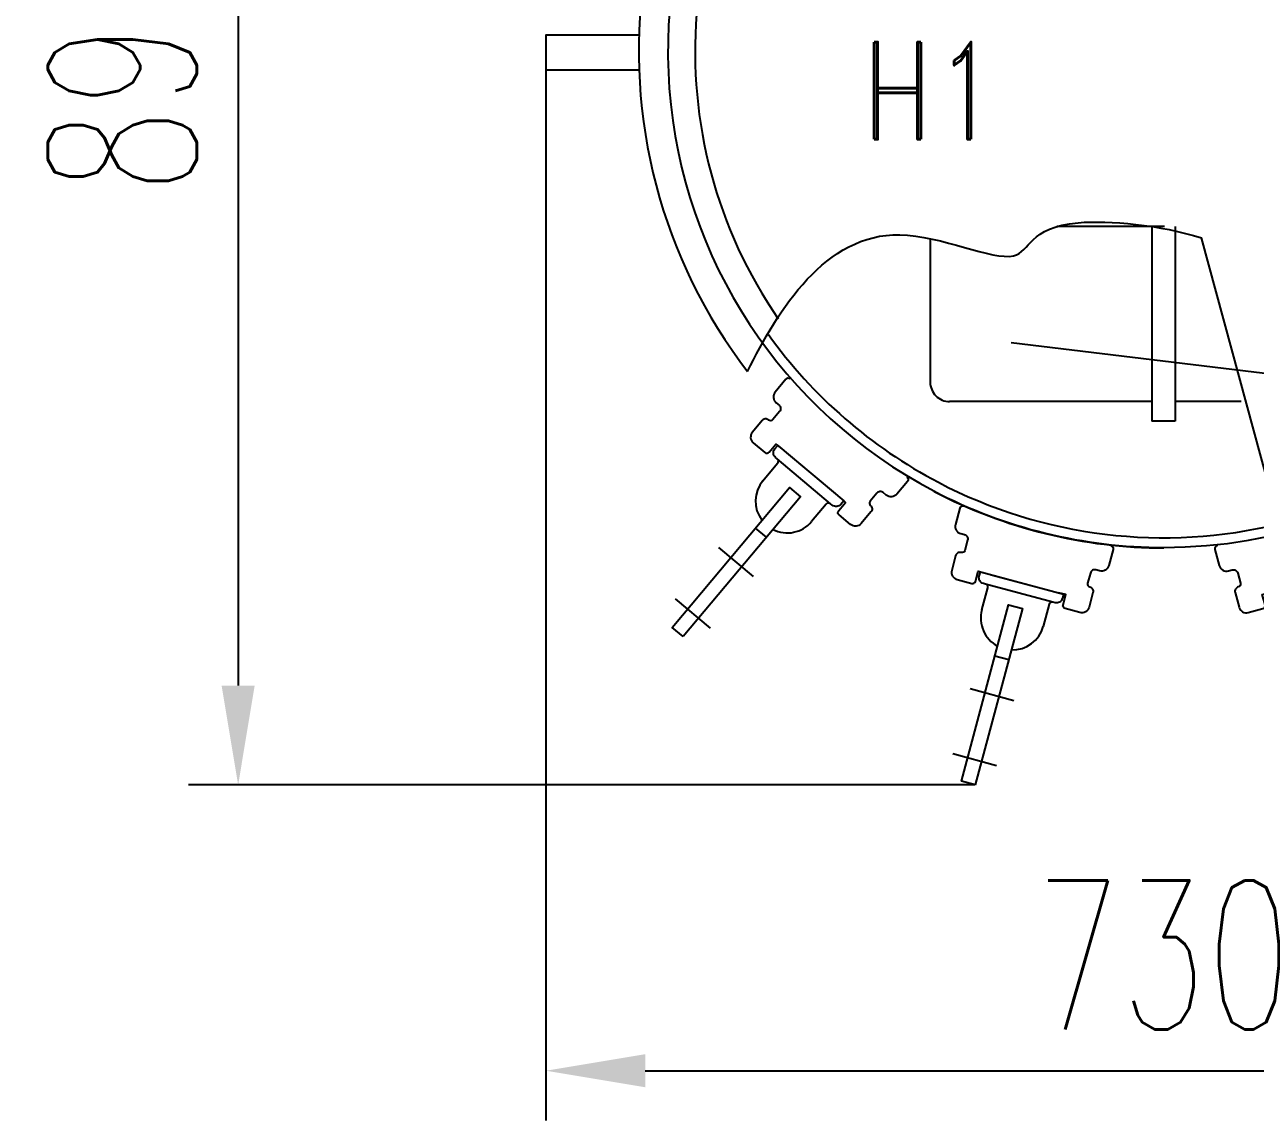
# Model space of a CAD drawing. Extents: x 4438 to 384502, y -178203 to -21188.
# Drawn here: x 381625.8 to 381997.7, y -177245.7 to -176914.6 of the extents above; entities that cross this region are included whole.
import ezdxf

# ---------------------------------------------------------------- set-up
doc = ezdxf.new("R2010")
doc.units = 0
doc.header["$LTSCALE"] = 8
doc.header["$MEASUREMENT"] = 0
doc.layers.get('0').update_dxf_attribs({"linetype": 'CONTINUOUS'})
doc.layers.get('DEFPOINTS').update_dxf_attribs({"linetype": 'CONTINUOUS'})
doc.layers.add('PL', color=5, linetype='CONTINUOUS')
doc.styles.add('DFT', font='simplex', dxfattribs={"width": 0.67, "bigfont": 'dft'})
doc.styles.add('数字与字母', font='romand.shx', dxfattribs={"width": 0.8, "bigfont": 'hztxt.shx'})
doc.dimstyles.new('INTE$0', dxfattribs={"dimscale": 5, "dimtxt": 4, "dimasz": 3, "dimexe": 3, "dimexo": 0, "dimgap": 1, "dimtad": 1, "dimdec": 3, "dimdsep": 46, "dimtxsty": 'DFT', "dimcen": 0, "dimclrd": 3, "dimclre": 3, "dimclrt": 6, "dimadec": 0, "dimazin": 0, "dimtfac": 1, "dimtdec": 3, "dimtix": 1, "dimtmove": 1, "dimatfit": 0, "dimfxl": 1, "dimtolj": 1, "dimtzin": 0, "dimarcsym": 0})

# ---------------------------------------------------------------- blocks, each defined once
blk = doc.blocks.new('*D25')
at = {"color": 3, "lineweight": -2, "transparency": 16777216}
for p, q in [((381951.4, -176709.49), (381675.29, -176709.49)), ((381690.29, -176739.49), (381690.29, -177114.32)), ((381913.05, -177144.32), (381675.29, -177144.32))]:
    blk.add_line(p, q, dxfattribs=at)
at = {"color": 3, "transparency": 16777216}
for points in [[(381685.29, -176739.49), (381695.29, -176739.49), (381690.29, -176709.49)], [(381685.29, -177114.32), (381695.29, -177114.32), (381690.29, -177144.32)]]:
    blk.add_solid(points, dxfattribs=at)
at = {"layer": 'DEFPOINTS', "color": 0, "transparency": 16777216}
for p in [(381951.4, -176709.49), (381690.29, -177144.32), (381913.05, -177144.32)]:
    blk.add_point(p, dxfattribs=at)
at = {"color": 6, "transparency": 16777216, "insert": (381655.29, -176926.91), "char_height": 45, "attachment_point": 5, "rotation": 90, "style": 'DFT'}
blk.add_mtext('\\A1;895', dxfattribs=at)
blk = doc.blocks.new('*D26')
at = {"color": 3, "lineweight": -2, "transparency": 16777216}
for p, q in [((381783.3, -176928.27), (381783.3, -177245.66)), ((382156.59, -176930.36), (382156.59, -177245.66)), ((381813.3, -177230.66), (382126.59, -177230.66))]:
    blk.add_line(p, q, dxfattribs=at)
at = {"color": 3, "transparency": 16777216}
for points in [[(381813.3, -177225.66), (381813.3, -177235.66), (381783.3, -177230.66)], [(382126.59, -177225.66), (382126.59, -177235.66), (382156.59, -177230.66)]]:
    blk.add_solid(points, dxfattribs=at)
at = {"layer": 'DEFPOINTS', "color": 0, "transparency": 16777216}
for p in [(381783.3, -176928.27), (382156.59, -176930.36), (382156.59, -177230.66)]:
    blk.add_point(p, dxfattribs=at)
at = {"color": 6, "transparency": 16777216, "insert": (381969.94, -177195.66), "char_height": 45, "attachment_point": 5, "style": 'DFT'}
blk.add_mtext('\\A1;730', dxfattribs=at)

msp = doc.modelspace()

# ---------------------------------------------------------------- linework, layer by layer
at = {"color": 1}
msp.add_line((382263.017, -177051.751), (381923.876, -177010.78), dxfattribs=at)
msp.add_line((382263.017, -177051.751), (381923.876, -177010.78), dxfattribs=at)
at = {"layer": 'PL', "color": 7, "ltscale": 0.5}
for p, q in [((381970.276, -176975.638), (381937.674, -176975.638)), ((381966.411, -176975.638), (381966.4, -177034.39)), ((381973.461, -176975.638), (381973.45, -177034.39)), ((381899.433, -176979.277), (381899.425, -177022.639)), ((382007.924, -177076.789), (381981.367, -176979.025)), ((381966.401, -177028.515), (381905.3, -177028.515)), ((381966.401, -177028.515), (381905.3, -177028.515)), ((381966.401, -177028.515), (381905.3, -177028.515)), ((381966.401, -177028.515), (381905.3, -177028.515)), ((381993.422, -177028.515), (381973.451, -177028.515)), ((381993.422, -177028.515), (381973.451, -177028.515)), ((381993.422, -177028.515), (381973.451, -177028.515)), ((381993.422, -177028.515), (381973.451, -177028.515)), ((381973.45, -177034.39), (381966.4, -177034.39)), ((381973.45, -177034.39), (381966.4, -177034.39)), ((381869.313, -177059.359), (381853.21, -177045.848)), ((381849.912, -177069.506), (381846.587, -177066.716)), ((381846.065, -177081.37), (381835.571, -177072.564)), ((381936.479, -177089.102), (381916.175, -177083.661)), ((381832.994, -177096.947), (381822.5, -177088.141)), ((381923.184, -177106.497), (381918.991, -177105.373)), ((381924.712, -177118.875), (381911.479, -177115.329)), ((381919.448, -177138.517), (381906.216, -177134.971))]:
    msp.add_line(p, q, dxfattribs=at)
for points in [[(381811.433, -176917.829), (381783.297, -176917.829), (381783.297, -176928.274), (381811.452, -176928.274)], [(381855.966, -177043.985), (381870.669, -177056.321)], [(381917.885, -177080.808), (381936.424, -177085.775)]]:
    msp.add_lwpolyline(points, dxfattribs=at)
for points in [[(381857.095, -177021.668), (381857.095, -177021.668, 0.4142136), (381855.808, -177021.78), (381852.577, -177025.631, 0.4142136), (381852.858, -177028.85), (381853.734, -177029.584, -0.4142136), (381853.903, -177031.516), (381851.846, -177033.966, -0.4142136), (381850.559, -177034.079), (381850.559, -177034.079, 0.4142136), (381848.628, -177034.248), (381845.69, -177037.748, 0.4142136), (381845.972, -177040.967), (381849.472, -177043.904, 0.4142136), (381850.76, -177043.792), (381852.816, -177041.341), (381854.566, -177042.81)], [(381848.888, -177052.421), (381853.323, -177047.135, 0.4142136), (381853.21, -177045.848), (381852.685, -177045.407, -0.4142136), (381852.46, -177042.832), (381853.341, -177041.782), (381873.294, -177058.524), (381872.413, -177059.575, -0.4142136), (381869.838, -177059.8), (381869.313, -177059.359, 0.4142136), (381868.025, -177059.472), (381863.59, -177064.758)], [(381892.451, -177051.334), (381892.451, -177051.334, -0.4142136), (381892.563, -177052.622), (381889.332, -177056.473, -0.4142136), (381886.113, -177056.754), (381885.238, -177056.02, 0.4142136), (381883.307, -177056.189), (381881.251, -177058.639, 0.4142136), (381881.363, -177059.927), (381881.363, -177059.927, -0.4142136), (381881.532, -177061.858), (381878.595, -177065.359, -0.4142136), (381875.376, -177065.64), (381871.876, -177062.703, -0.4142136), (381871.763, -177061.415), (381873.819, -177058.965), (381872.069, -177057.496)], [(381909.477, -177060.105), (381909.477, -177060.105, 0.4142136), (381908.358, -177060.751), (381907.057, -177065.606, 0.4142136), (381908.672, -177068.405), (381909.776, -177068.7, -0.4142136), (381910.745, -177070.379), (381909.917, -177073.469, -0.4142136), (381908.798, -177074.115), (381908.798, -177074.115, 0.4142136), (381907.119, -177075.085), (381905.936, -177079.499, 0.4142136), (381907.552, -177082.297), (381911.966, -177083.48, 0.4142136), (381913.085, -177082.833), (381913.913, -177079.744), (381916.12, -177080.335)], [(381954.057, -177072.05), (381954.057, -177072.05, -0.4142136), (381954.703, -177073.169), (381953.402, -177078.025, -0.4142136), (381950.604, -177079.64), (381949.501, -177079.345, 0.4142136), (381947.822, -177080.314), (381946.994, -177083.404, 0.4142136), (381947.64, -177084.523), (381947.64, -177084.523, -0.4142136), (381948.609, -177086.202), (381947.427, -177090.616, -0.4142136), (381944.628, -177092.232), (381940.215, -177091.049, -0.4142136), (381939.568, -177089.93), (381940.396, -177086.84), (381938.189, -177086.248)], [(381986.117, -177072.05), (381986.117, -177072.05, 0.4142136), (381985.471, -177073.169), (381986.772, -177078.025, 0.4142136), (381989.57, -177079.64), (381990.674, -177079.345, -0.4142136), (381992.353, -177080.314), (381993.181, -177083.404, -0.4142136), (381992.534, -177084.523), (381992.534, -177084.523, 0.4142136), (381991.565, -177086.202), (381992.748, -177090.616, 0.4142136), (381995.546, -177092.232), (381999.96, -177091.049, 0.4142136), (382000.606, -177089.93), (381999.778, -177086.84), (382001.985, -177086.248)], [(381915.035, -177091.446), (381916.821, -177084.781, 0.4142136), (381916.175, -177083.661), (381915.513, -177083.484, -0.4142136), (381914.22, -177081.245), (381914.575, -177079.921), (381939.734, -177086.662), (381939.379, -177087.987, -0.4142136), (381937.141, -177089.279), (381936.479, -177089.102, 0.4142136), (381935.359, -177089.748), (381933.573, -177096.413)]]:
    msp.add_lwpolyline(points, format="xyb", dxfattribs=at)
for points in [[(381824.74, -177099.505), (381821.414, -177096.715), (381856.867, -177054.464), (381860.193, -177057.254)], [(381913.048, -177144.324), (381908.855, -177143.2), (381923.13, -177089.925), (381927.323, -177091.048)]]:
    msp.add_lwpolyline(points, close=True, dxfattribs=at)
for centre, radius, start, end in [((381969.987, -176922.761), 149.818, 270, 63.81114), ((381969.987, -176922.761), 158.631, 126.28314, 217.56439), ((381969.987, -176922.761), 149.818, 126.18886, 242.37902), ((381970.087, -176922.89), 141.721, 175.36039, 214.6502), ((381969.987, -176922.761), 146.88, 215.57758, 242.37902), ((381905.3, -177022.64), 5.875, 179.98911, 270), ((381905.3, -177022.64), 5.875, 179.98911, 270), ((381905.3, -177022.64), 5.875, 179.98911, 270), ((381905.3, -177022.64), 5.875, 179.98911, 270), ((381856.239, -177058.589), 9.596, 140, 216.92711), ((381969.987, -176922.761), 146.88, 242.37902, 283.72795), ((381969.987, -176922.761), 146.88, 242.37902, 283.72795), ((381969.987, -176922.761), 149.818, 242.37902, 270), ((381969.987, -176922.761), 149.818, 242.37902, 270), ((381970.075, -176922.908), 149.818, 242.37902, 270), ((381970.075, -176922.908), 149.818, 242.37902, 270), ((381856.239, -177058.589), 9.596, 243.07289, 320), ((381924.304, -177093.929), 9.596, 165, 241.92711), ((381924.304, -177093.929), 9.596, 268.07289, 345)]:
    msp.add_arc(centre, radius, start, end, dxfattribs=at)
msp.add_open_spline([(381844.2, -177019.413), (381853.581, -177000.643), (381875.649, -176964.782), (381930.815, -176992.232), (381928.481, -176971.257), (381968.923, -176975.141), (381981.367, -176979.025)], degree=3, knots=[24.9756026, 24.9756026, 24.9756026, 24.9756026, 154.0581954, 226.7476827, 286.4813494, 323.326287, 323.326287, 323.326287, 323.326287], dxfattribs=at)

# ---------------------------------------------------------------- texts
at = {"layer": 'PL', "color": 7, "ltscale": 0.5, "style": '数字与字母', "width": 0.8}
msp.add_text('H1', height=29.376, dxfattribs=at).set_placement((381878.496, -176949.261))

# ---------------------------------------------------------------- dimensions: what is measured, and where the dimension line sits
at = {"color": 1}
dim = msp.add_linear_dim(base=(381690.289, -177144.324), p1=(381951.396, -176709.492), p2=(381913.048, -177144.324), angle=90, text='895', dimstyle='INTE$0', override={"dimtxt": 9, "dimasz": 6, "dimgap": 2.5, "dimdec": 2, "dimtdec": 2}, dxfattribs=at)
dim.commit()
dim.dimension.update_dxf_attribs({"geometry": '*D25', "text_midpoint": (381655.289, -176926.908)})
dim = msp.add_linear_dim(base=(382156.592, -177230.662), p1=(381783.297, -176928.274), p2=(382156.592, -176930.361), text='730', dimstyle='INTE$0', override={"dimtxt": 9, "dimasz": 6, "dimgap": 2.5, "dimdec": 2, "dimtdec": 2}, dxfattribs=at)
dim.commit()
dim.dimension.update_dxf_attribs({"geometry": '*D26', "text_midpoint": (381969.945, -177195.662)})

doc.saveas('drawing.dxf')
